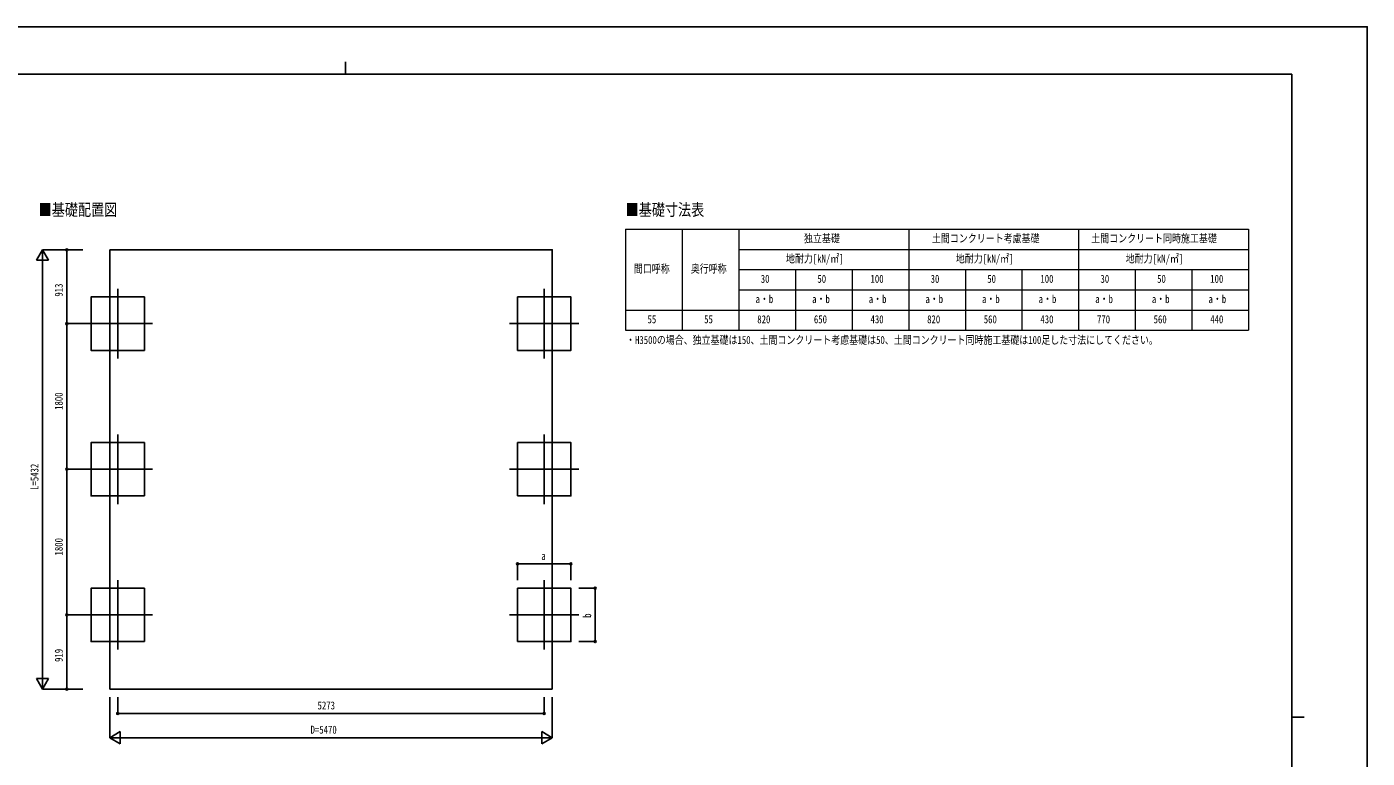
# Model space of a CAD drawing. Units: millimetres, scale not verified. Extents: x -12615 to 12615, y -8910 to 8910.
# Drawn here: x -3957 to 12615, y -132 to 8910 of the extents above; entities that cross this region are included whole.
import ezdxf
from ezdxf.enums import TextEntityAlignment as Align

# ---------------------------------------------------------------- set-up
doc = ezdxf.new("R2010")
doc.units = ezdxf.units.MM
doc.header["$LTSCALE"] = 40
doc.layers.add('0-1_TABLE1', color=7, linetype='Continuous', lineweight=18)
for name, color, linetype in [('0-2_USER1', 3, 'Continuous'), ('0-3_YKK_12', 2, 'Continuous'), ('0-5_YKK_A1', 4, 'Continuous'), ('0-6_YKK_D', 6, 'Continuous'), ('0-7_YKK_ZWAK', 7, 'Continuous')]:
    doc.layers.add(name, color=color, linetype=linetype)
doc.styles.add('ＭＳ ゴシック', font='')
doc.styles.get('ＭＳ ゴシック').set_extended_font_data('MS Gothic')

msp = doc.modelspace()

# ---------------------------------------------------------------- linework, layer by layer
at = {"layer": '0-1_TABLE1'}
for p, q in [((3446.94, 6407.77), (11146.94, 6407.77)), ((3446.94, 6407.77), (3446.94, 5157.77)), ((4146.94, 6407.77), (4146.94, 5157.77)), ((4846.94, 6407.77), (4846.94, 5157.77)), ((6946.94, 6407.77), (6946.94, 5157.77)), ((9046.94, 6407.77), (9046.94, 5157.77)), ((4846.94, 6157.77), (11146.94, 6157.77)), ((4846.94, 5907.77), (11146.94, 5907.77)), ((5546.94, 5907.77), (5546.94, 5157.77)), ((6246.94, 5907.77), (6246.94, 5157.77)), ((8346.94, 5907.77), (8346.94, 5157.77)), ((9746.94, 5907.77), (9746.94, 5157.77)), ((10446.94, 5907.77), (10446.94, 5157.77)), ((4846.94, 5657.77), (11146.94, 5657.77)), ((3446.94, 5157.77), (11146.94, 5157.77))]:
    msp.add_line(p, q, dxfattribs=at)
for points in [[(11146.94, 6407.77), (11146.94, 5907.77), (11146.94, 5157.77)], [(7646.94, 5907.77), (7646.94, 5407.77), (7646.94, 5157.77)], [(3446.94, 5407.77), (4146.94, 5407.77), (4846.94, 5407.77), (11146.94, 5407.77)]]:
    msp.add_lwpolyline(points, dxfattribs=at)
at = {"layer": '0-3_YKK_12'}
for p, q in [((-2832.8, 5670.16), (-2832.8, 4810.16)), ((2440.2, 5670.16), (2440.2, 4810.16)), ((-2402.8, 5240.16), (-3262.8, 5240.16)), ((2010.2, 5240.16), (2870.2, 5240.16)), ((-2832.8, 3870.16), (-2832.8, 3010.16)), ((2440.2, 3870.16), (2440.2, 3010.16)), ((-2402.8, 3440.16), (-3262.8, 3440.16)), ((2010.2, 3440.16), (2870.2, 3440.16)), ((-2832.8, 2070.16), (-2832.8, 1210.16)), ((2440.2, 2070.16), (2440.2, 1210.16)), ((-2402.8, 1640.16), (-3262.8, 1640.16)), ((2010.2, 1640.16), (2870.2, 1640.16))]:
    msp.add_line(p, q, dxfattribs=at)
at = {"layer": '0-5_YKK_A1'}
for p, q in [((-2931.3, 6153.34), (-2931.3, 721.55)), ((-2931.3, 721.55), (2538.7, 721.55))]:
    msp.add_line(p, q, dxfattribs=at)
msp.add_lwpolyline([(-2931.3, 6153.34), (2538.7, 6153.34), (2538.7, 721.55)], dxfattribs=at)
for points in [[(-2502.8, 4910.16), (-2502.8, 5570.16), (-3162.8, 5570.16), (-3162.8, 4910.16)], [(2110.2, 4910.16), (2110.2, 5570.16), (2770.2, 5570.16), (2770.2, 4910.16)], [(-2502.8, 3110.16), (-2502.8, 3770.16), (-3162.8, 3770.16), (-3162.8, 3110.16)], [(2110.2, 3110.16), (2110.2, 3770.16), (2770.2, 3770.16), (2770.2, 3110.16)], [(-2502.8, 1310.16), (-2502.8, 1970.16), (-3162.8, 1970.16), (-3162.8, 1310.16)], [(2110.2, 1310.16), (2110.2, 1970.16), (2770.2, 1970.16), (2770.2, 1310.16)]]:
    msp.add_lwpolyline(points, close=True, dxfattribs=at)
at = {"layer": '0-6_YKK_D'}
for p, q in [((-3762.8, 6153.34), (-3837.8, 6023.43)), ((-3262.8, 6153.34), (-3763.8, 6153.34)), ((-3762.8, 6153.34), (-3687.8, 6023.43)), ((-3762.8, 6153.34), (-3762.8, 5893.53)), ((-3262.8, 6153.34), (-3463.8, 6153.34)), ((-3462.8, 6153.34), (-3462.8, 5240.16)), ((-3837.8, 6023.43), (-3687.8, 6023.43)), ((-3762.8, 871.55), (-3762.8, 6003.34)), ((-3262.8, 5240.16), (-3463.8, 5240.16)), ((-3262.8, 5240.16), (-3463.8, 5240.16)), ((-3462.8, 3440.16), (-3462.8, 5240.16)), ((-3262.8, 3440.16), (-3463.8, 3440.16)), ((-3262.8, 3440.16), (-3463.8, 3440.16)), ((-3462.8, 1640.16), (-3462.8, 3440.16)), ((2110.2, 2070.16), (2110.2, 2271.16)), ((2110.2, 2270.16), (2770.2, 2270.16)), ((2770.2, 2070.16), (2770.2, 2271.16)), ((2870.2, 1970.16), (3071.2, 1970.16)), ((3070.2, 1310.16), (3070.2, 1970.16)), ((-3262.8, 1640.16), (-3463.8, 1640.16)), ((-3262.8, 1640.16), (-3463.8, 1640.16)), ((-3462.8, 721.55), (-3462.8, 1640.16)), ((2870.2, 1310.16), (3071.2, 1310.16)), ((-3762.8, 721.55), (-3837.8, 851.46)), ((-3687.8, 851.46), (-3837.8, 851.46)), ((-3762.8, 721.55), (-3762.8, 981.36)), ((-3762.8, 721.55), (-3687.8, 851.46)), ((-3262.8, 721.55), (-3763.8, 721.55)), ((-3262.8, 721.55), (-3463.8, 721.55)), ((-2931.3, 621.55), (-2931.3, 120.55)), ((-2832.8, 621.55), (-2832.8, 420.55)), ((2440.2, 621.55), (2440.2, 420.55)), ((2538.7, 621.55), (2538.7, 120.55)), ((-2832.8, 421.55), (2440.2, 421.55)), ((-2931.3, 121.55), (-2801.4, 196.55)), ((-2801.4, 46.55), (-2801.4, 196.55)), ((2538.7, 121.55), (2408.8, 196.55)), ((2408.8, 196.55), (2408.8, 46.55)), ((-2931.3, 121.55), (-2801.4, 46.55)), ((-2931.3, 121.55), (-2671.49, 121.55)), ((2388.7, 121.55), (-2781.3, 121.55)), ((2538.7, 121.55), (2278.89, 121.55)), ((2538.7, 121.55), (2408.8, 46.55))]:
    msp.add_line(p, q, dxfattribs=at)
for centre in [(-3462.8, 6153.34), (-3462.8, 5240.16), (-3462.8, 5240.16), (-3462.8, 3440.16), (-3462.8, 3440.16), (2110.2, 2270.16), (2770.2, 2270.16), (3070.2, 1970.16), (-3462.8, 1640.16), (-3462.8, 1640.16), (3070.2, 1310.16), (-3462.8, 721.55), (-2832.8, 421.55), (2440.2, 421.55)]:
    msp.add_circle(centre, 12.75, dxfattribs=at)
at = {"layer": '0-7_YKK_ZWAK'}
for p, q in [((-14.94, 8475), (-14.94, 8325)), ((11685.06, 8325), (-11714.94, 8325)), ((11685.06, 8325), (11685.06, -7575)), ((11685.06, 375), (11835.06, 375))]:
    msp.add_line(p, q, dxfattribs=at)
msp.add_lwpolyline([(-12615, -8910), (12615, -8910), (12615, 8910), (-12615, 8910)], close=True, dxfattribs=at)

# ---------------------------------------------------------------- texts
at = {"layer": '0-1_TABLE1', "style": 'ＭＳ ゴシック', "width": 0.8}
for s, p in [('独立基礎', (5652.14, 6215.27)), ('土間コンクリート考慮基礎', (7233.74, 6215.27)), ('土間コンクリート同時施工基礎', (9204.14, 6215.27)), ('間口呼称', (3548.54, 5840.27)), ('奥行呼称', (4252.14, 5840.27)), ('地耐力[kN/㎡]', (5428.94, 5965.27)), ('地耐力[kN/㎡]', (7528.94, 5965.27)), ('地耐力[kN/㎡]', (9628.94, 5965.27)), ('30', (5117.74, 5715.27)), ('50', (5817.74, 5715.27)), ('100', (6474.54, 5715.27)), ('30', (7217.74, 5715.27)), ('50', (7917.74, 5715.27)), ('100', (8574.54, 5715.27)), ('30', (9317.74, 5715.27)), ('50', (10017.74, 5715.27)), ('100', (10674.54, 5715.27)), ('a・b', (5052.94, 5465.27)), ('a・b', (5752.94, 5465.27)), ('a・b', (6452.94, 5465.27)), ('a・b', (7152.94, 5465.27)), ('a・b', (7852.94, 5465.27)), ('a・b', (8552.94, 5465.27)), ('a・b', (9252.94, 5465.27)), ('a・b', (9952.94, 5465.27)), ('a・b', (10652.94, 5465.27)), ('55', (3717.74, 5215.27)), ('55', (4417.74, 5215.27)), ('820', (5074.54, 5215.27)), ('650', (5774.54, 5215.27)), ('430', (6474.54, 5215.27)), ('820', (7174.54, 5215.27)), ('560', (7874.54, 5215.27)), ('430', (8574.54, 5215.27)), ('770', (9274.54, 5215.27)), ('560', (9974.54, 5215.27)), ('440', (10674.54, 5215.27))]:
    msp.add_text(s, height=98.97, dxfattribs=at).set_placement(p, align=Align.BOTTOM_LEFT)
at = {"layer": '0-2_USER1', "style": 'ＭＳ ゴシック', "width": 0.8}
for s, height, p in [('■基礎配置図', 148.5, (-3810.8, 6530.31)), ('■基礎寸法表', 148.5, (3446.43, 6530.53)), ('・H3500の場合、独立基礎は150、土間コンクリート考慮基礎は50、土間コンクリート同時施工基礎は100足した寸法にしてください。', 98.97, (3452.11, 4959.27))]:
    msp.add_text(s, height=height, dxfattribs=at).set_placement(p, align=Align.BOTTOM_LEFT)
at = {"layer": '0-6_YKK_D', "style": 'ＭＳ ゴシック', "width": 0.8}
for s, p in [('913', (-3482.8, 5574.35)), ('1800', (-3482.8, 4174.56)), ('L=5432', (-3782.8, 3185.45)), ('1800', (-3482.8, 2374.56)), ('b', (3050.2, 1604.16)), ('919', (-3482.8, 1058.46))]:
    msp.add_text(s, height=98.97, rotation=90, dxfattribs=at).set_placement(p, align=Align.BOTTOM_LEFT)
for s, p in [('a', (2404.2, 2290.16)), ('5273', (-361.9, 441.55)), ('D=5470', (-448.3, 141.55))]:
    msp.add_text(s, height=98.97, dxfattribs=at).set_placement(p, align=Align.BOTTOM_LEFT)

doc.saveas('drawing.dxf')
